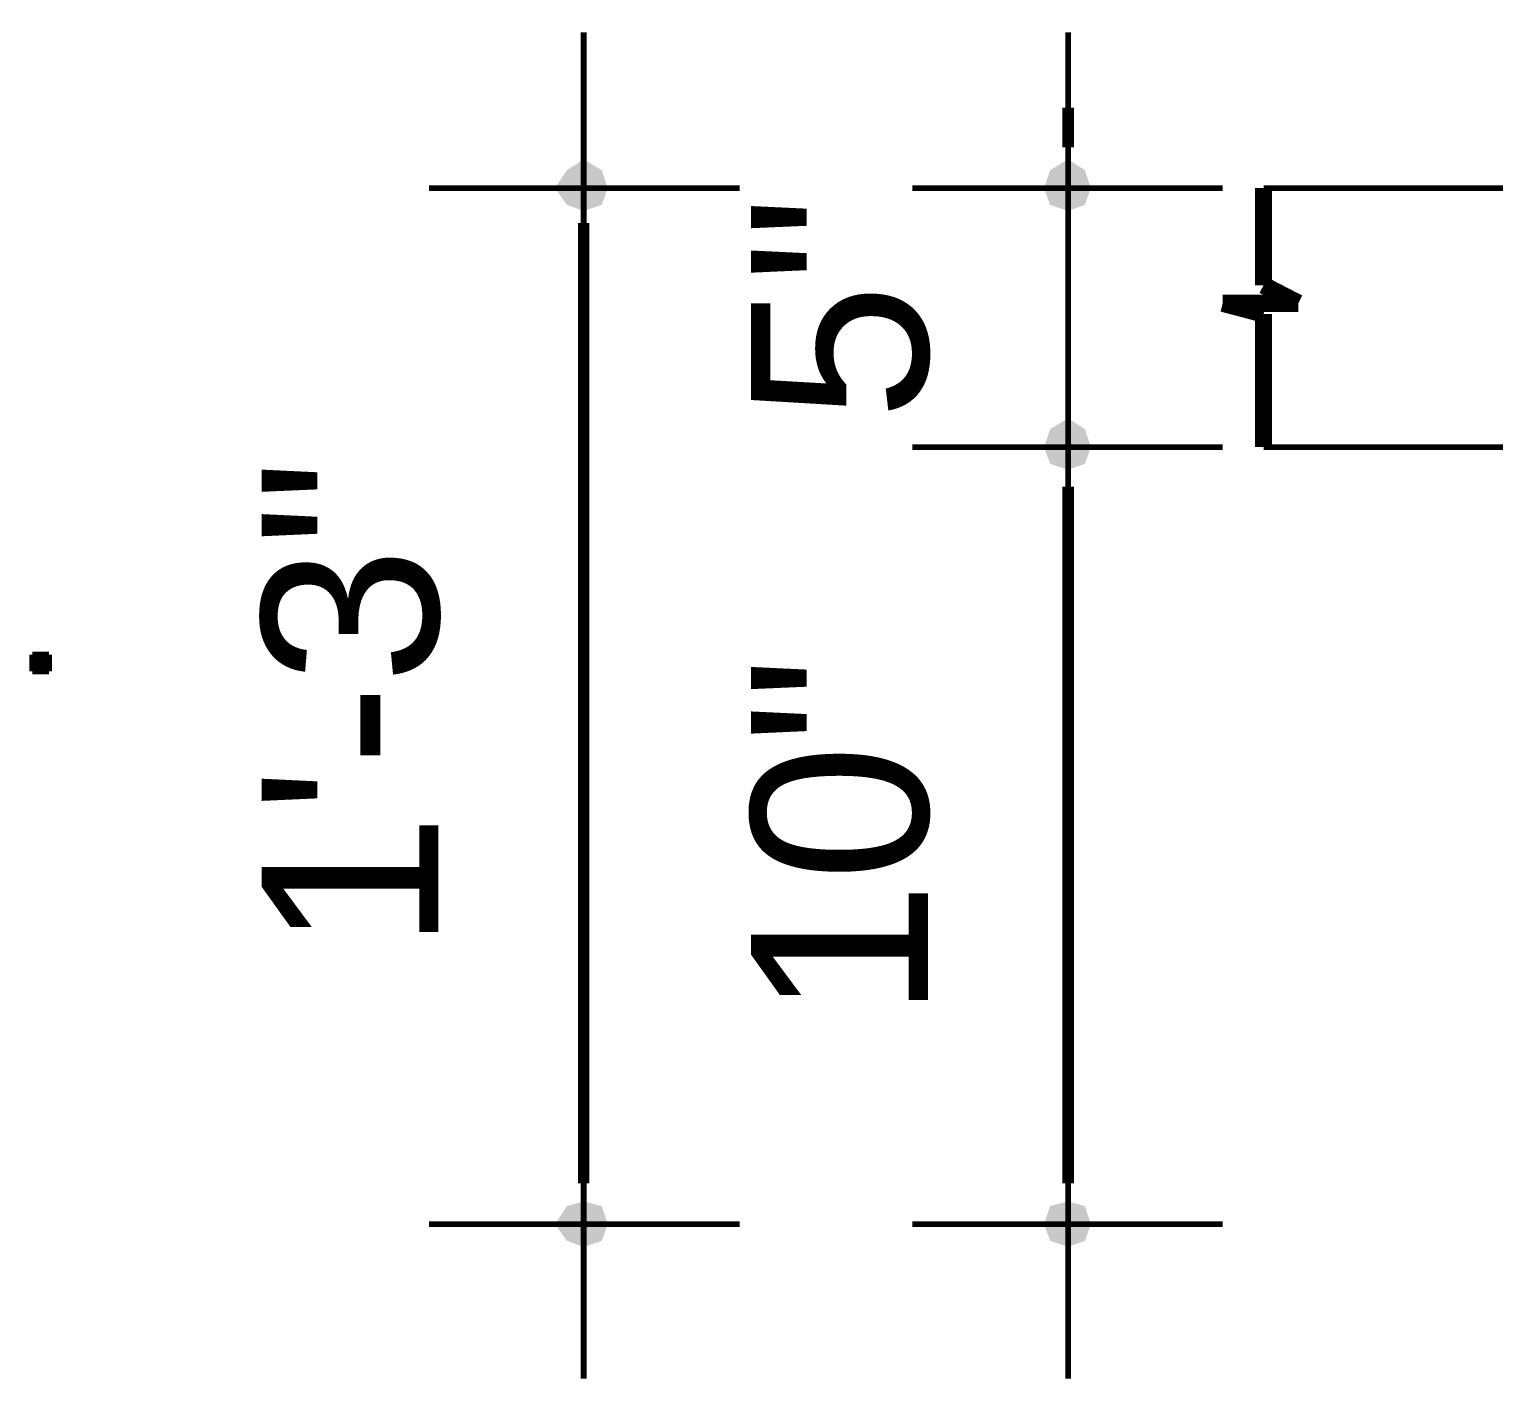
# Model space of a CAD drawing. Header units: millimetres. Extents: x 5 to 350, y 3 to 213.
# Drawn here: x 102.58 to 124.12, y 158.46 to 178.35 of the extents above; entities that cross this region are included whole.
import ezdxf

# ---------------------------------------------------------------- set-up
doc = ezdxf.new("R2010")
doc.units = ezdxf.units.MM
for name, color, linetype in [('H', 251, 'Continuous'), ('P', 255, 'Continuous'), ('T', 255, 'Continuous')]:
    doc.layers.add(name, color=color, linetype=linetype)
doc.styles.get("Standard").update_dxf_attribs({"font": 'arial.ttf'})

msp = doc.modelspace()

# ---------------------------------------------------------------- hatches: boundary and pattern name
at = {"layer": 'H', "linetype": 'Continuous'}
for points in [[(110.314, 176.018), (110.49, 176.283), (110.737, 176.018), (110.314, 176.018)], [(110.737, 176.018), (110.49, 176.283), (110.737, 176.442), (110.737, 176.018)], [(110.737, 176.018), (110.737, 176.442), (111.002, 176.283), (110.737, 176.018)], [(110.737, 176.018), (111.002, 176.283), (111.09, 176.018), (110.737, 176.018)], [(117.51, 176.018), (117.598, 176.283), (117.863, 176.018), (117.51, 176.018)], [(117.863, 176.018), (117.598, 176.283), (117.863, 176.442), (117.863, 176.018)], [(117.863, 176.018), (117.863, 176.442), (118.11, 176.283), (117.863, 176.018)], [(117.863, 176.018), (118.11, 176.283), (118.198, 176.018), (117.863, 176.018)], [(110.49, 175.772), (110.314, 176.018), (110.737, 176.018), (110.49, 175.772)], [(110.737, 175.683), (110.49, 175.772), (110.737, 176.018), (110.737, 175.683)], [(110.737, 175.683), (110.737, 176.018), (111.002, 175.772), (110.737, 175.683)], [(111.002, 175.772), (110.737, 176.018), (111.09, 176.018), (111.002, 175.772)], [(117.598, 175.772), (117.51, 176.018), (117.863, 176.018), (117.598, 175.772)], [(117.863, 175.683), (117.598, 175.772), (117.863, 176.018), (117.863, 175.683)], [(117.863, 175.683), (117.863, 176.018), (118.11, 175.772), (117.863, 175.683)], [(118.11, 175.772), (117.863, 176.018), (118.198, 176.018), (118.11, 175.772)], [(117.863, 172.208), (117.598, 172.473), (117.863, 172.632), (117.863, 172.208)], [(117.863, 172.208), (117.598, 172.473), (117.863, 172.632), (117.863, 172.208)], [(117.863, 172.208), (117.863, 172.632), (118.11, 172.473), (117.863, 172.208)], [(117.863, 172.208), (117.863, 172.632), (118.11, 172.473), (117.863, 172.208)], [(117.51, 172.208), (117.598, 172.473), (117.863, 172.208), (117.51, 172.208)], [(117.51, 172.208), (117.598, 172.473), (117.863, 172.208), (117.51, 172.208)], [(117.863, 172.208), (118.11, 172.473), (118.198, 172.208), (117.863, 172.208)], [(117.863, 172.208), (118.11, 172.473), (118.198, 172.208), (117.863, 172.208)], [(117.598, 171.962), (117.51, 172.208), (117.863, 172.208), (117.598, 171.962)], [(117.598, 171.962), (117.51, 172.208), (117.863, 172.208), (117.598, 171.962)], [(117.863, 171.873), (117.598, 171.962), (117.863, 172.208), (117.863, 171.873)], [(117.863, 171.873), (117.598, 171.962), (117.863, 172.208), (117.863, 171.873)], [(117.863, 171.873), (117.863, 172.208), (118.11, 171.962), (117.863, 171.873)], [(118.11, 171.962), (117.863, 172.208), (118.198, 172.208), (118.11, 171.962)], [(117.863, 171.873), (117.863, 172.208), (118.11, 171.962), (117.863, 171.873)], [(118.11, 171.962), (117.863, 172.208), (118.198, 172.208), (118.11, 171.962)], [(102.623, 168.91), (102.623, 169.157), (102.87, 169.157), (102.87, 168.91), (102.623, 168.91)], [(110.314, 160.778), (110.49, 161.043), (110.737, 160.778), (110.314, 160.778)], [(110.737, 160.778), (110.49, 161.043), (110.737, 161.114), (110.737, 160.778)], [(110.737, 160.778), (110.737, 161.114), (111.002, 161.043), (110.737, 160.778)], [(110.737, 160.778), (111.002, 161.043), (111.09, 160.778), (110.737, 160.778)], [(117.51, 160.778), (117.598, 161.043), (117.863, 160.778), (117.51, 160.778)], [(117.863, 160.778), (117.598, 161.043), (117.863, 161.114), (117.863, 160.778)], [(117.863, 160.778), (117.863, 161.114), (118.11, 161.043), (117.863, 160.778)], [(117.863, 160.778), (118.11, 161.043), (118.198, 160.778), (117.863, 160.778)], [(110.49, 160.532), (110.314, 160.778), (110.737, 160.778), (110.49, 160.532)], [(110.737, 160.443), (110.49, 160.532), (110.737, 160.778), (110.737, 160.443)], [(110.737, 160.443), (110.737, 160.778), (111.002, 160.532), (110.737, 160.443)], [(111.002, 160.532), (110.737, 160.778), (111.09, 160.778), (111.002, 160.532)], [(117.598, 160.532), (117.51, 160.778), (117.863, 160.778), (117.598, 160.532)], [(117.863, 160.443), (117.598, 160.532), (117.863, 160.778), (117.863, 160.443)], [(117.863, 160.443), (117.863, 160.778), (118.11, 160.532), (117.863, 160.443)], [(118.11, 160.532), (117.863, 160.778), (118.198, 160.778), (118.11, 160.532)]]:
    msp.add_hatch(color=256, dxfattribs=at).paths.add_polyline_path(points)

# ---------------------------------------------------------------- linework, layer by layer
at = {"layer": 'P'}
for points, const_width in [([(110.737, 173.743), (110.737, 178.312)], 0.085), ([(117.863, 178.312), (117.863, 173.743)], 0.085), ([(117.863, 176.618), (117.863, 177.2)], 0.169), ([(108.462, 176.018), (113.03, 176.018)], 0.085), ([(120.138, 176.018), (115.57, 176.018)], 0.085), ([(120.738, 174.59), (120.738, 176.018)], 0.254), ([(141.817, 176.018), (120.738, 176.018)], 0.085), ([(110.737, 175.507), (110.737, 161.378)], 0.169), ([(117.863, 169.933), (117.863, 174.502)], 0.085), ([(117.863, 169.933), (117.863, 174.502)], 0.085), ([(121.25, 174.325), (120.738, 174.59)], 0.254), ([(120.738, 174.166), (120.138, 174.325)], 0.254), ([(120.138, 174.325), (121.25, 174.325)], 0.254), ([(120.738, 172.208), (120.738, 174.166)], 0.254), ([(115.57, 172.208), (120.138, 172.208)], 0.085), ([(115.57, 172.208), (120.138, 172.208)], 0.085), ([(120.738, 172.208), (127, 172.208)], 0.085), ([(117.863, 171.626), (117.863, 171.115)], 0.169), ([(117.863, 171.626), (117.863, 161.378)], 0.169), ([(102.623, 168.91), (102.623, 169.157)], 0.085), ([(102.623, 169.157), (102.87, 169.157)], 0.085), ([(102.87, 169.157), (102.87, 168.91)], 0.085), ([(102.87, 168.91), (102.623, 168.91)], 0.085), ([(102.623, 168.91), (102.623, 168.91)], 0.085), ([(110.737, 163.072), (110.737, 158.503)], 0.085), ([(117.863, 163.072), (117.863, 158.503)], 0.085), ([(113.03, 160.778), (108.462, 160.778)], 0.085), ([(120.138, 160.778), (115.57, 160.778)], 0.085)]:
    msp.add_lwpolyline(points, dxfattribs=dict(at, const_width=const_width))

# ---------------------------------------------------------------- texts
at = {"layer": 'T', "char_height": 2.6, "attachment_point": 1, "rotation": 90}
for s, insert in [('{\\fArial|b0|i0|c0|p18;5"}', (113.2, 172.6)), ('{\\fArial|b0|i0|c0|p18;1\'-3"}', (106, 164.8)), ('{\\fArial|b0|i0|c0|p18;10"}', (113.2, 163.8))]:
    msp.add_mtext(s, dxfattribs=dict(at, insert=insert))

doc.saveas('drawing.dxf')
